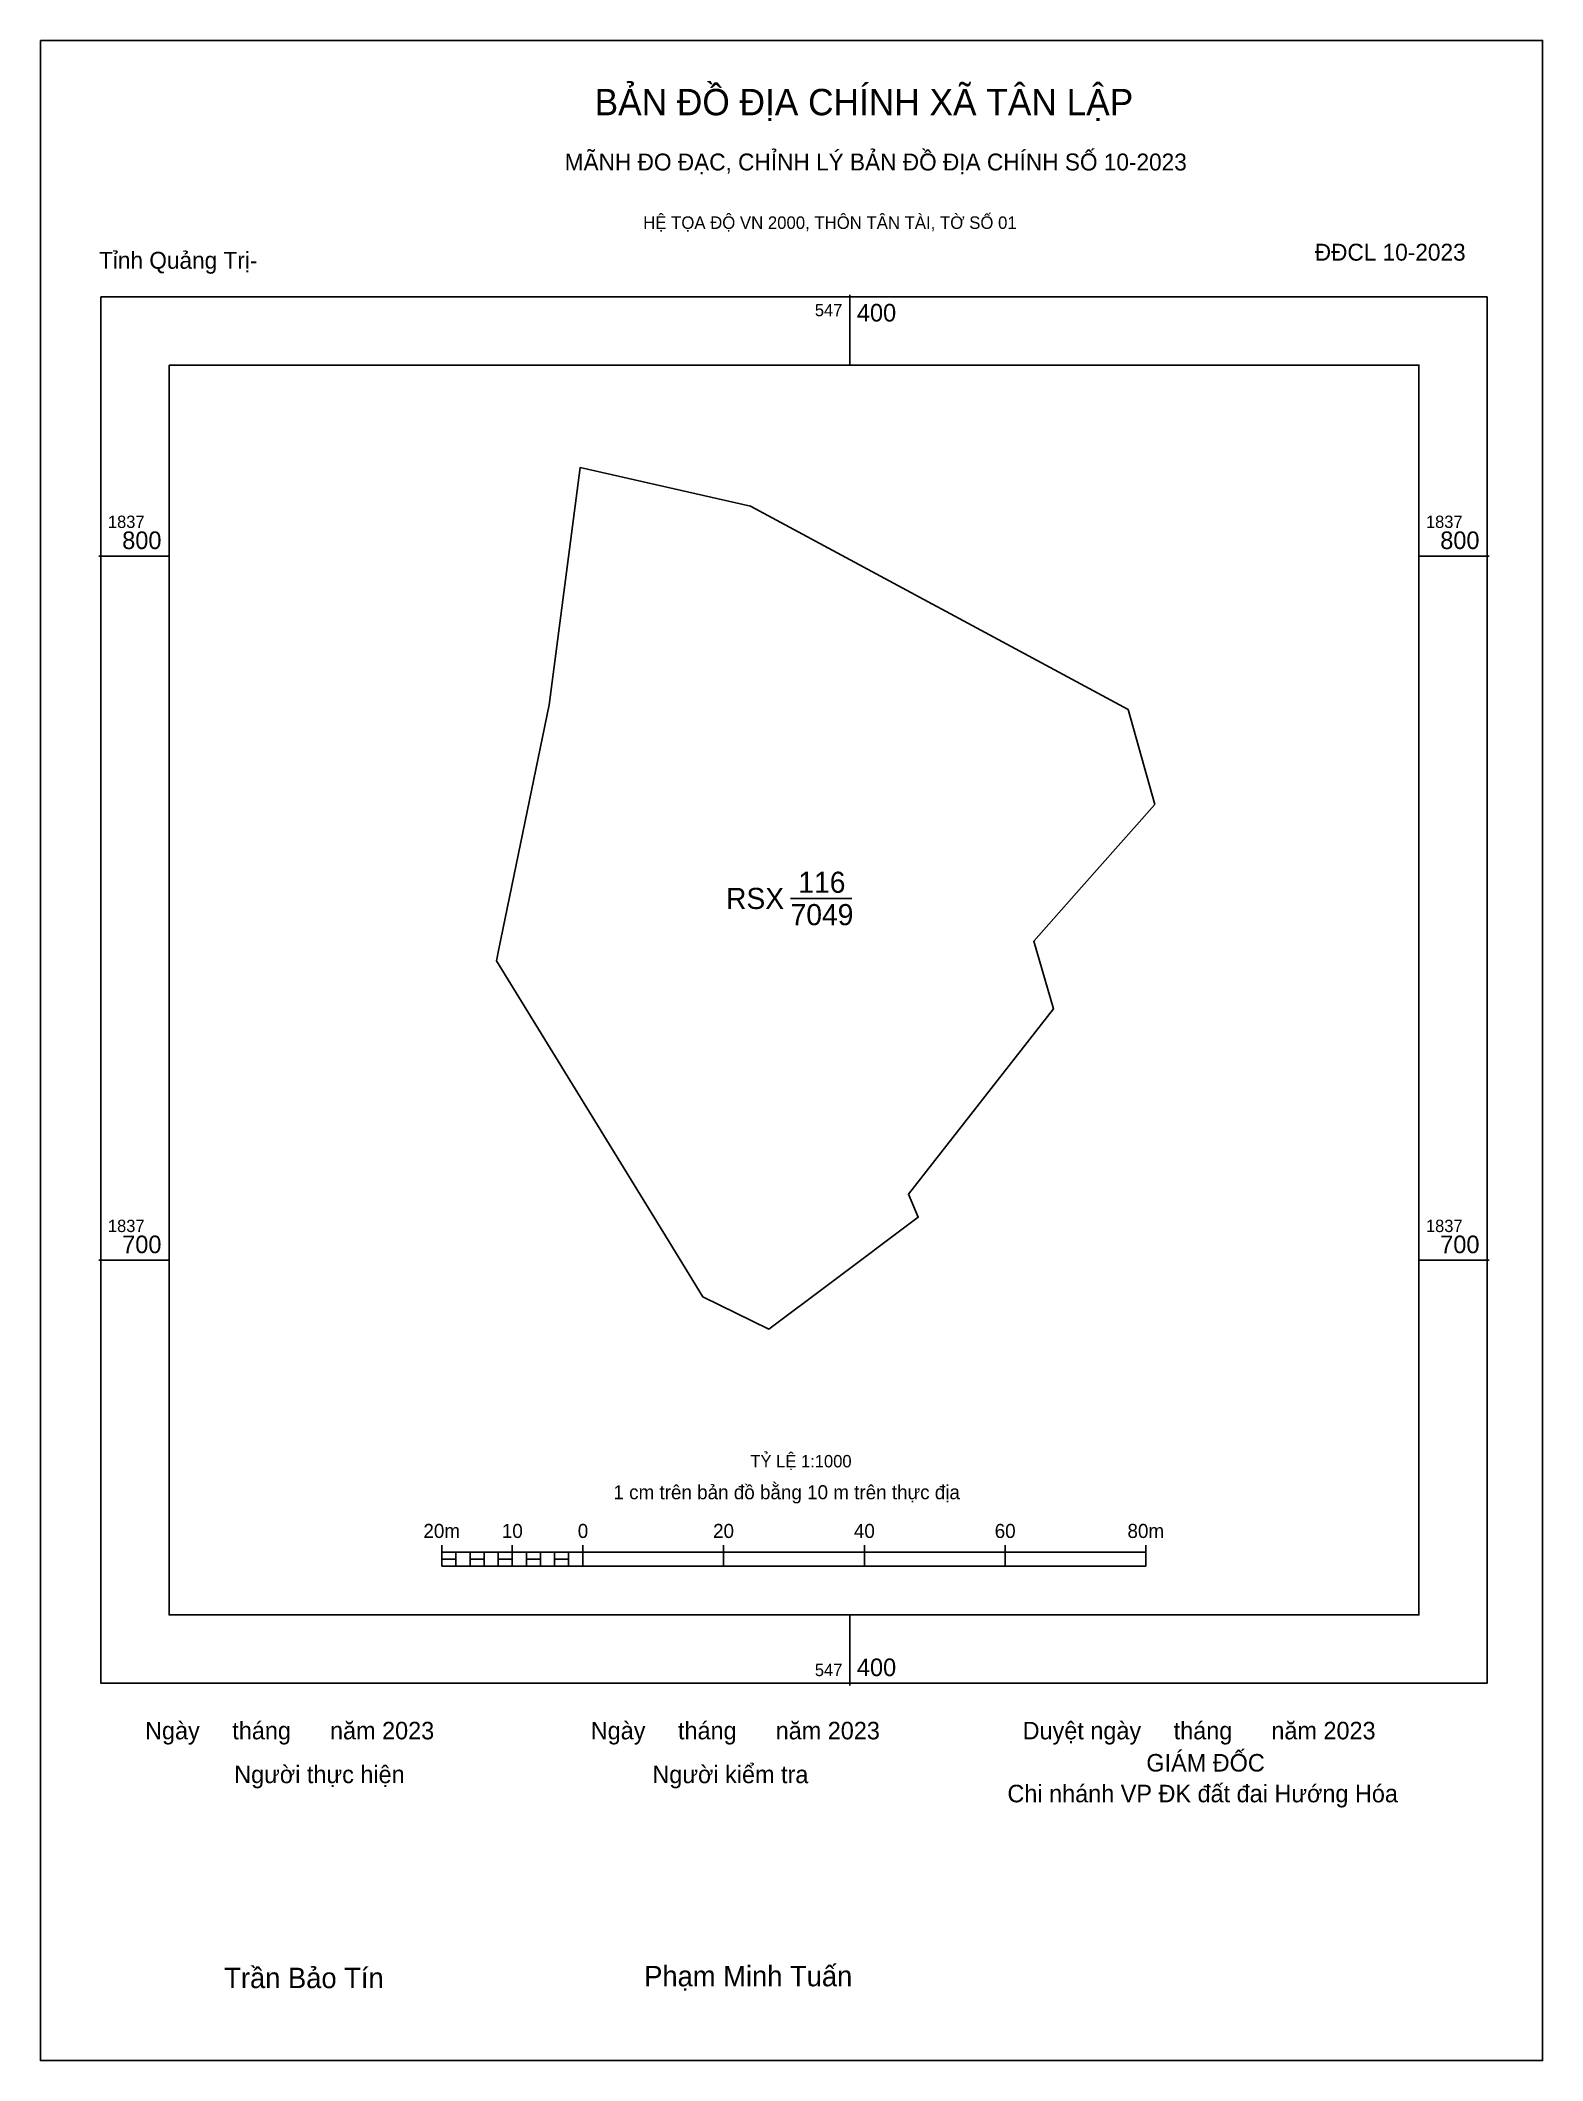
# Model space of a CAD drawing. Extents: x 547285 to 547498, y 1837586 to 1837873.
import ezdxf

# ---------------------------------------------------------------- set-up
doc = ezdxf.new("R2010")
doc.units = 0
for name, color, linetype in [('Level 10', 7, 'Continuous'), ('Level 13', 7, 'Continuous'), ('Level 15', 7, 'Continuous'), ('Level 27', 7, 'Continuous'), ('Level 6', 7, 'Continuous'), ('Level 62', 7, 'Continuous'), ('Level 63', 7, 'Continuous'), ('Level 9', 7, 'Continuous')]:
    doc.layers.add(name, color=color, linetype=linetype)

msp = doc.modelspace()

# ---------------------------------------------------------------- linework, layer by layer
at = {"layer": 'Level 10'}
msp.add_lwpolyline([(547385.91, 1837807.1), (547439.51, 1837778.2), (547443.31, 1837764.7), (547432.91, 1837752.97), (547426.11, 1837745.3), (547428.91, 1837735.7), (547408.31, 1837709.4), (547409.71, 1837706.1), (547397.14, 1837696.67), (547388.51, 1837690.2), (547379.11, 1837694.8), (547373.8, 1837703.44), (547349.81, 1837742.5), (547350.11, 1837743.98), (547357.31, 1837778.9), (547361.69, 1837812.57)], close=True, dxfattribs=at)
at = {"layer": 'Level 15'}
msp.add_lwpolyline([(547285.03, 1837873.24), (547498.39, 1837873.24), (547498.39, 1837586.33), (547285.03, 1837586.33)], close=True, dxfattribs=at)
at = {"layer": 'Level 27'}
for p, q in [((547361.69, 1837812.57), (547361.68, 1837812.57)), ((547432.91, 1837752.97), (547432.91, 1837752.96)), ((547373.8, 1837703.44), (547373.79, 1837703.44)), ((547397.14, 1837696.67), (547397.15, 1837696.67))]:
    msp.add_line(p, q, dxfattribs=at)
at = {"layer": 'Level 62'}
msp.add_lwpolyline([(547303.31, 1837827.13), (547480.82, 1837827.13), (547480.82, 1837649.62), (547303.31, 1837649.62)], close=True, dxfattribs=at)
at = {"layer": 'Level 63'}
for p, q in [((547400, 1837837.13), (547400, 1837827.13)), ((547293.31, 1837800), (547303.31, 1837800)), ((547480.82, 1837800), (547490.82, 1837800)), ((547293.31, 1837700), (547303.31, 1837700)), ((547480.82, 1837700), (547490.82, 1837700)), ((547342.06, 1837659.55), (547342.06, 1837656.55)), ((547352.06, 1837659.55), (547352.06, 1837656.55)), ((547362.06, 1837659.55), (547362.06, 1837656.55)), ((547382.06, 1837659.55), (547382.06, 1837656.55)), ((547402.06, 1837659.55), (547402.06, 1837656.55)), ((547422.06, 1837659.55), (547422.06, 1837656.55)), ((547442.06, 1837659.55), (547442.06, 1837656.55)), ((547342.06, 1837658.55), (547442.06, 1837658.55)), ((547342.06, 1837656.55), (547442.06, 1837656.55)), ((547344.06, 1837658.55), (547344.06, 1837656.55)), ((547346.06, 1837658.55), (547346.06, 1837656.55)), ((547348.06, 1837658.55), (547348.06, 1837656.55)), ((547350.06, 1837658.55), (547350.06, 1837656.55)), ((547352.06, 1837658.55), (547352.06, 1837656.55)), ((547354.06, 1837658.55), (547354.06, 1837656.55)), ((547356.06, 1837658.55), (547356.06, 1837656.55)), ((547358.06, 1837658.55), (547358.06, 1837656.55)), ((547360.06, 1837658.55), (547360.06, 1837656.55)), ((547362.06, 1837658.55), (547362.06, 1837656.55)), ((547400, 1837649.62), (547400, 1837639.62))]:
    msp.add_line(p, q, dxfattribs=at)
for points in [[(547293.62, 1837836.82), (547490.5, 1837836.82), (547490.5, 1837639.93), (547293.62, 1837639.93)], [(547342.06, 1837657.55), (547344.06, 1837657.55), (547344.06, 1837656.55), (547342.06, 1837656.55)], [(547342.06, 1837657.55), (547344.06, 1837657.55), (547344.06, 1837656.55), (547342.06, 1837656.55)], [(547346.06, 1837657.55), (547348.06, 1837657.55), (547348.06, 1837656.55), (547346.06, 1837656.55)], [(547350.06, 1837657.55), (547352.06, 1837657.55), (547352.06, 1837656.55), (547350.06, 1837656.55)], [(547354.06, 1837657.55), (547356.06, 1837657.55), (547356.06, 1837656.55), (547354.06, 1837656.55)], [(547358.06, 1837657.55), (547360.06, 1837657.55), (547360.06, 1837656.55), (547358.06, 1837656.55)]]:
    msp.add_lwpolyline(points, close=True, dxfattribs=at)
at = {"layer": 'Level 9'}
msp.add_line((547391.57, 1837751.38), (547400.26, 1837751.38), dxfattribs=at)

# ---------------------------------------------------------------- texts
at = {"layer": 'Level 13'}
for s, p in [('116', (547392.68, 1837752.18)), ('RSX', (547382.41, 1837749.88)), ('7049', (547391.58, 1837747.58))]:
    msp.add_text(s, height=3, dxfattribs=at).set_placement(p)
at = {"layer": 'Level 6'}
msp.add_text('TỶ LỆ 1:1000', height=1.7579, dxfattribs=at).set_placement((547385.87, 1837670.58))
at = {"layer": 'Level 63'}
for s, height, p in [('BẢN ĐỒ ĐỊA CHÍNH XÃ TÂN LẬP', 3.7437, (547363.75, 1837862.61)), ('MÃNH ĐO ĐẠC, CHỈNH LÝ BẢN ĐỒ ĐỊA CHÍNH SỐ 10-2023', 2.4022, (547359.5, 1837854.77)), ('HỆ TỌA ĐỘ VN 2000, THÔN TÂN TÀI, TỜ SỐ 01', 1.7782, (547370.65, 1837846.47)), ('547', 1.75, (547395.03, 1837834.07)), ('400', 2.5, (547401, 1837833.32)), ('1837', 1.75, (547294.62, 1837804)), ('1837', 1.75, (547481.82, 1837804)), ('800', 2.5, (547296.65, 1837801)), ('800', 2.5, (547483.85, 1837801)), ('1837', 1.75, (547294.62, 1837704)), ('1837', 1.75, (547481.82, 1837704)), ('700', 2.5, (547296.65, 1837701)), ('700', 2.5, (547483.85, 1837701)), ('1 cm trên bản đồ bằng 10 m trên thực địa', 2, (547366.42, 1837666.05)), ('20m', 2, (547339.43, 1837660.55)), ('10', 2, (547350.57, 1837660.55)), ('0', 2, (547361.35, 1837660.55)), ('20', 2, (547380.57, 1837660.55)), ('40', 2, (547400.57, 1837660.55)), ('60', 2, (547420.57, 1837660.55)), ('80m', 2, (547439.43, 1837660.55)), ('547', 1.75, (547395.03, 1837640.93)), ('400', 2.5, (547401, 1837640.93)), ('Ngày     tháng      năm 2023', 2.4883, (547299.9, 1837631.95)), ('Ngày     tháng      năm 2023', 2.4883, (547363.2, 1837631.95)), ('Duyệt ngày     tháng      năm 2023', 2.4883, (547424.54, 1837631.95)), ('GIÁM ĐỐC', 2.488, (547442.11, 1837627.38)), ('Người thực hiện', 2.4883, (547312.56, 1837625.73)), ('Người kiểm tra', 2.4883, (547371.95, 1837625.73)), ('Chi nhánh VP ĐK đất đai Hướng Hóa', 2.4883, (547422.38, 1837623.01)), ('Trần Bảo Tín', 2.9024, (547311.14, 1837596.62)), ('Phạm Minh Tuấn', 2.9024, (547370.79, 1837596.88))]:
    msp.add_text(s, height=height, dxfattribs=at).set_placement(p)
at = {"layer": 'Level 9'}
for s, p in [('Tỉnh Quảng Trị-', (547293.36, 1837840.81)), ('ĐĐCL 10-2023', (547466.03, 1837841.96))]:
    msp.add_text(s, height=2.4022, dxfattribs=at).set_placement(p)

doc.saveas('drawing.dxf')
